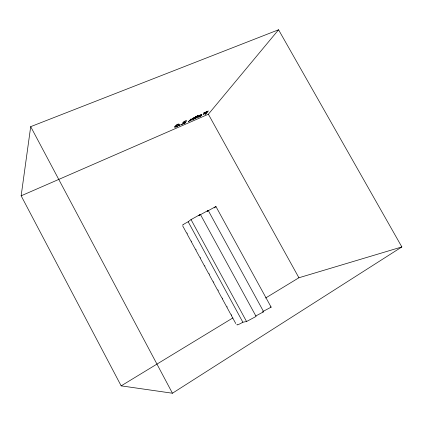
<?xml version="1.0" encoding="UTF-8"?>
<svg xmlns="http://www.w3.org/2000/svg" width="423" height="423" viewBox="0 0 423 423"><rect width="100%" height="100%" fill="white"/><g stroke="black" fill="none" stroke-linecap="round" stroke-linejoin="round"><path stroke-width="0.63" d="M21.15 195.812L30.699 126.646L278.567 29.774L401.85 246.937L172.441 393.226L121.163 385.861L21.15 195.812L208.37 114.221L278.567 29.774M183.074 224.983A4.685 0.291 -28.5 0 1 183.725 224.269A4.685 0.291 -28.5 0 1 188.177 221.768L191.022 219.585L200.386 214.424L256.1 316.436L246.556 321.522L242.85 322.215A4.738 0.613 -28.7 0 1 238.244 324.573A4.738 0.613 -28.7 0 1 237.118 324.425M200.386 214.424L198.879 215.561L208.195 210.427L263.661 311.762L255.836 315.933M207.159 211.204L208.195 210.427M121.163 385.861L232.888 317.916M265.618 298.009L298.908 277.763L401.85 246.937M207.185 211.289L215.91 206.482L271.127 307.146L262.789 311.587M262.667 311.973L263.661 311.762M208.37 114.221L298.908 277.763M191.022 219.585L246.556 321.522M188.177 221.768L242.85 322.215M182.725 225.945L186.665 233.189L186.934 232.994L187.373 233.803L187.103 233.993L191.043 241.247L191.323 241.068L191.762 241.877L191.482 242.056L195.431 249.327L195.717 249.158L196.156 249.967L195.87 250.136L199.83 257.417L200.121 257.258L200.56 258.072L200.269 258.231L204.235 265.528L204.531 265.38L204.975 266.194L204.679 266.337L208.65 273.649L208.951 273.517L209.396 274.331L209.094 274.464L213.07 281.792L213.382 281.665L213.827 282.479L213.515 282.606L217.501 289.945L217.819 289.834L218.263 290.649L217.945 290.76L221.943 298.115L222.265 298.014L222.71 298.834L222.387 298.934L226.39 306.3L226.723 306.21L227.167 307.029L226.834 307.119L230.847 314.5L231.185 314.426L231.63 315.246L231.291 315.32L235.759 323.542M30.699 126.646L172.441 393.226M270.503 306.971A10.707 1.396 -28.4 0 1 271.127 307.146M215.91 206.482A10.586 0.661 -28.7 0 1 215.392 207.069M215.106 207.275A10.586 0.661 -28.7 0 1 214.863 207.455M214.276 207.852A10.586 0.661 -28.7 0 1 214.165 207.92M185.681 122.337L185.523 122.839L181.25 124.695L181.509 124.357C190.535 120.56 180.695 124.552 183.106 122.321C183.857 121.745 186.95 119.661 186.792 121.047L185.993 121.39C185.565 120.259 181.261 123.542 185.681 122.337M175.312 126.699C179.178 126.874 179.463 121.422 175.312 126.699M174.498 127.022C175.635 128.021 178.532 125.679 179.378 124.277C178.437 123.13 175.259 125.552 174.498 127.022M197.52 117.176C202.485 117.071 204.113 111.212 197.684 116.917L201.025 115.468L199.471 116.611L197.52 117.176M201.343 114.971L198.704 116.283L200.142 115.246L201.343 114.971M179.5 125.166L179.178 125.594L180.415 124.764L179.5 125.166M194.95 117.314L193.248 119.476L194.03 119.138L195.738 116.975L194.95 117.314M195.606 116.489L195.273 116.907L196.394 116.145L195.606 116.489M197.557 115.643L195.183 118.636L195.949 118.303L198.334 115.31L197.557 115.643M204.039 112.835L203.738 113.205L207.222 111.698L206.466 112.618L203.125 114.305L206.17 112.978L205.055 114.347L205.89 113.983L208.37 110.958L204.039 112.835M193.221 118.059L191.561 119.286L191.08 118.99L190.123 119.413L190.868 119.783L188.388 121.591L191.154 119.857L191.63 120.18L192.602 119.757L191.852 119.355L194.226 117.626L193.221 118.059"/></g></svg>
